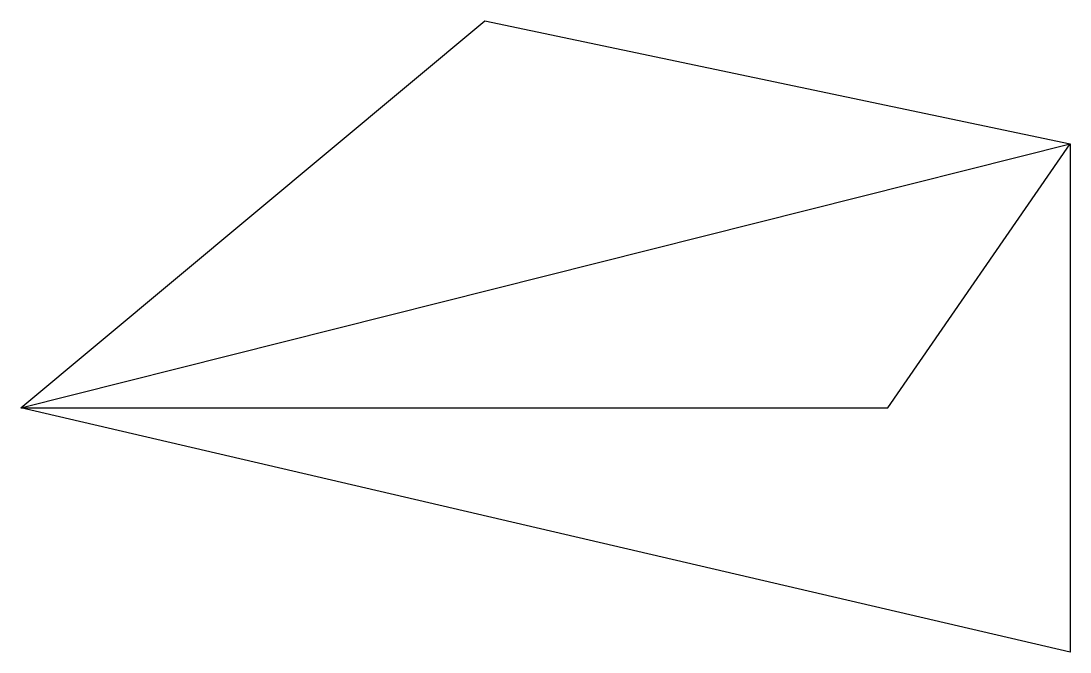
# Model space of a CAD drawing. Header units: inches. Extents: x 10.4 to 35.5, y 6.9 to 22.
import ezdxf

# ---------------------------------------------------------------- set-up
doc = ezdxf.new("R2010")
doc.units = ezdxf.units.IN
doc.header["$MEASUREMENT"] = 0

msp = doc.modelspace()

# ---------------------------------------------------------------- linework, layer by layer
for points in [[(10.38, 12.707), (21.466, 21.958), (35.454, 19.024)], [(10.38, 12.707), (31.102, 12.707), (35.454, 19.024), (35.454, 6.873), (10.38, 12.707), (35.454, 19.024)]]:
    msp.add_lwpolyline(points)

doc.saveas('drawing.dxf')
